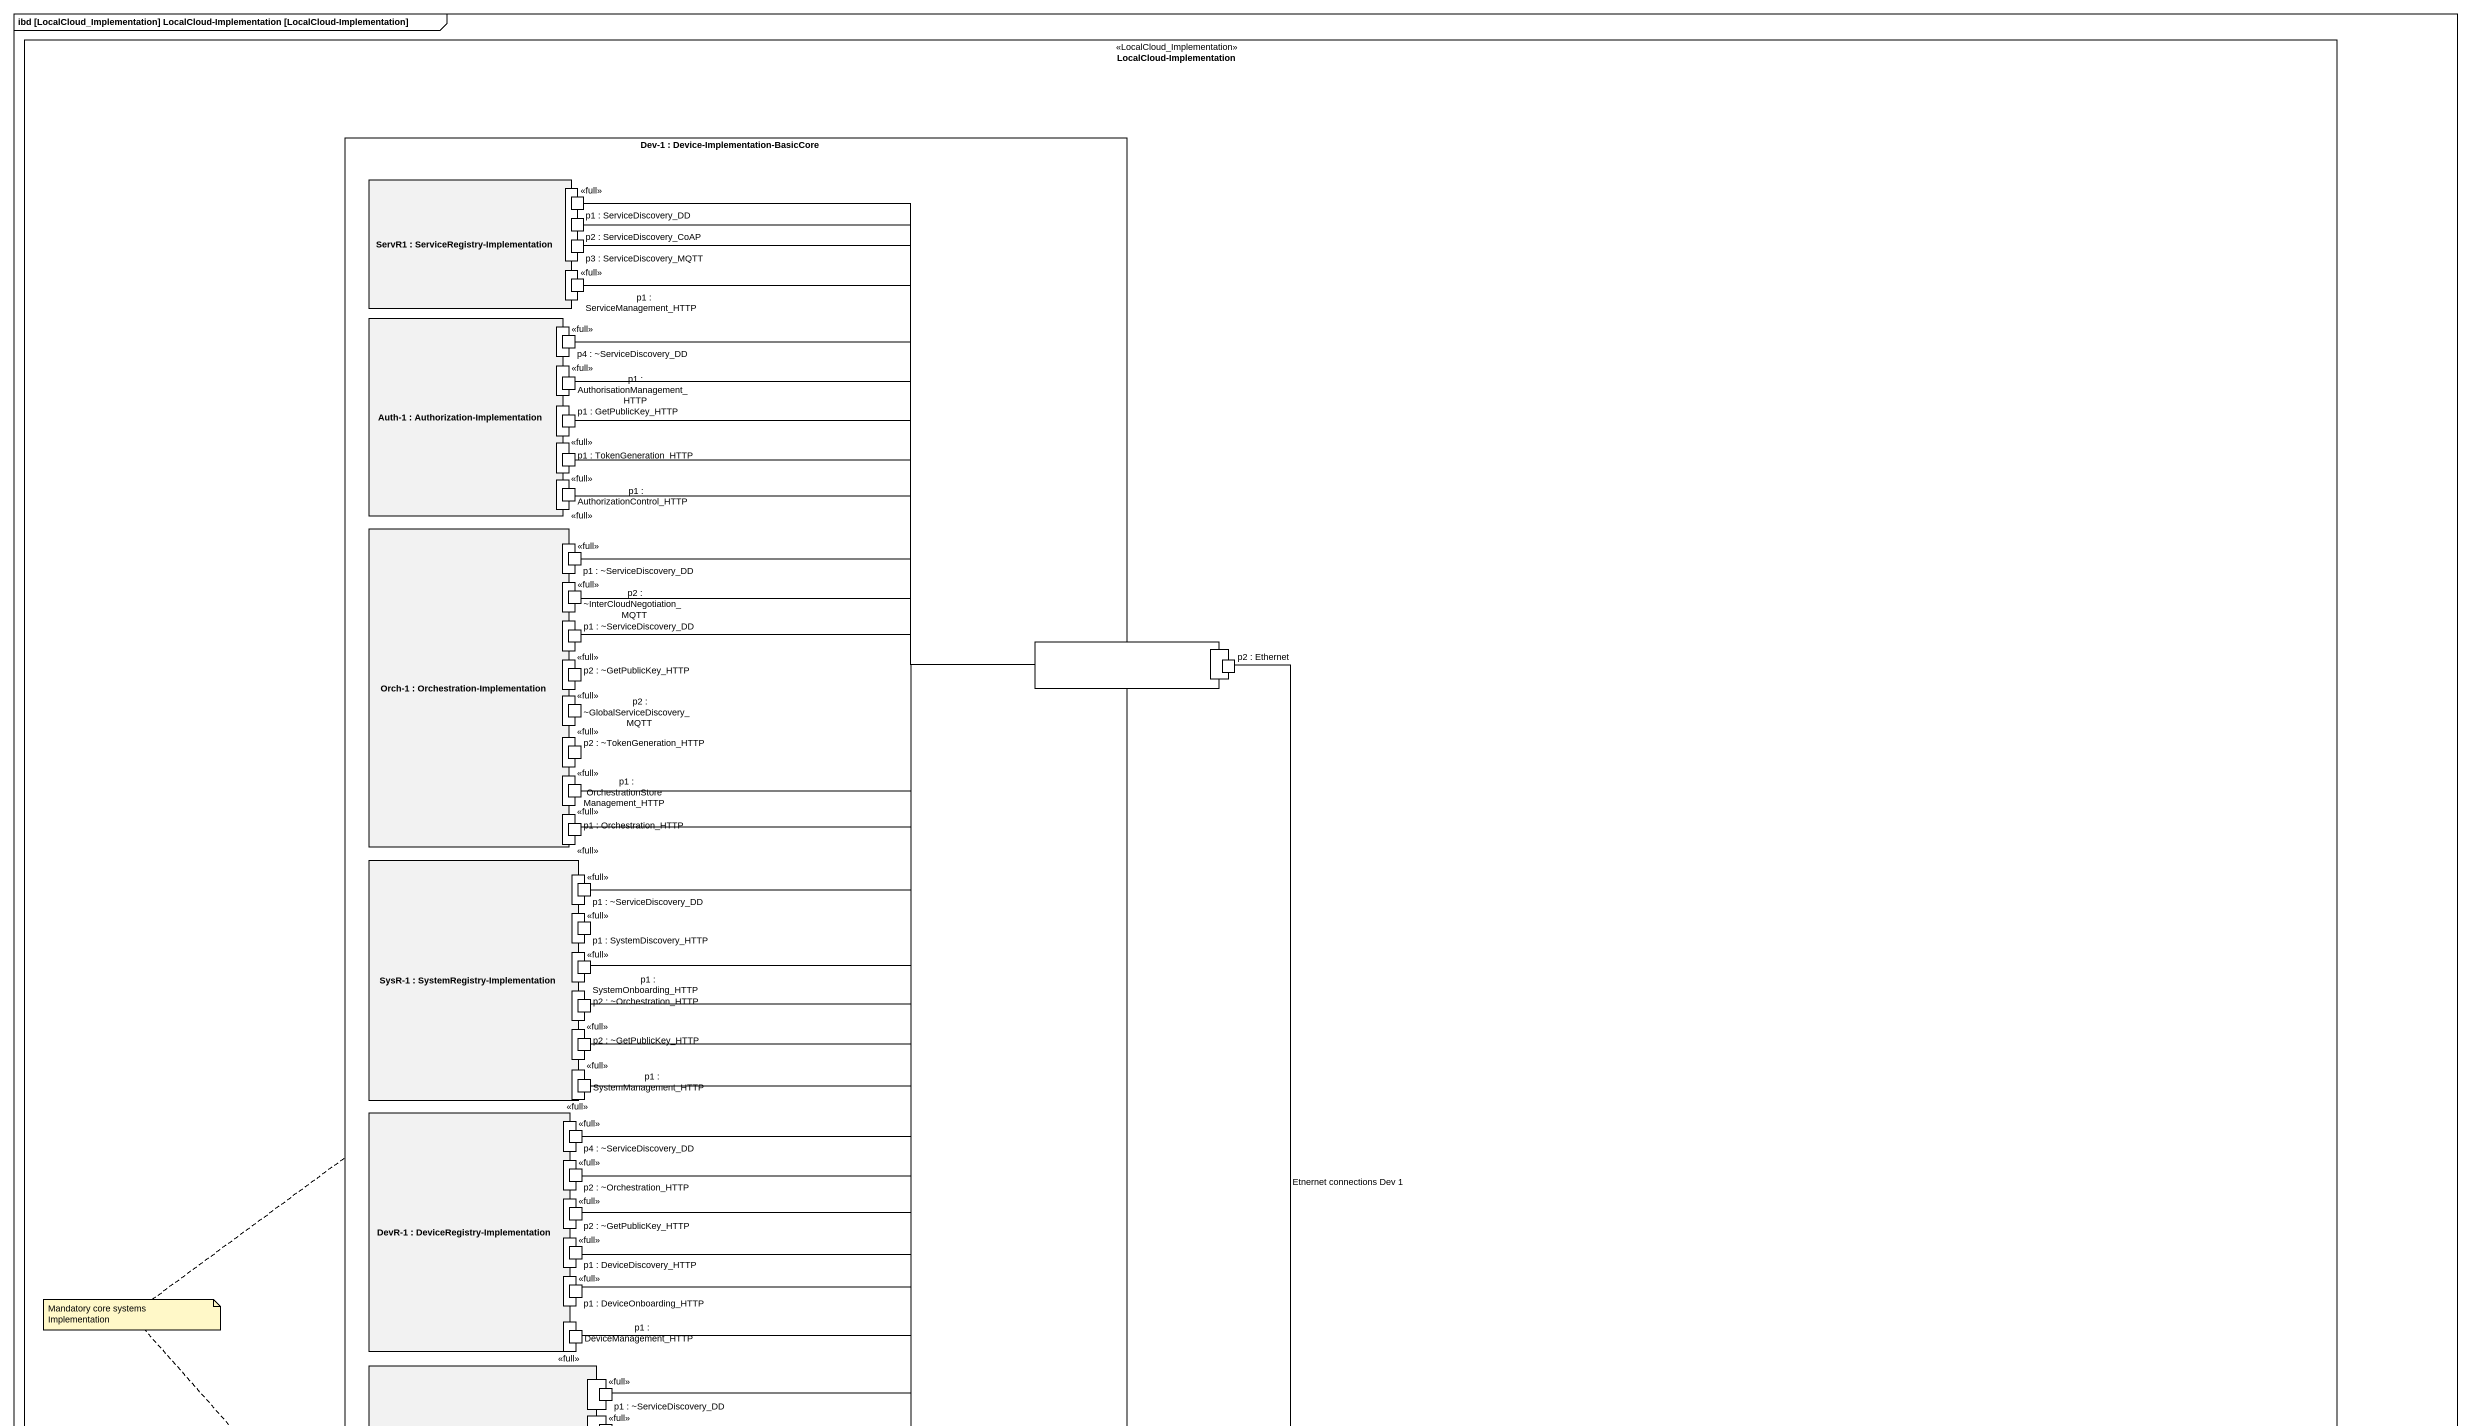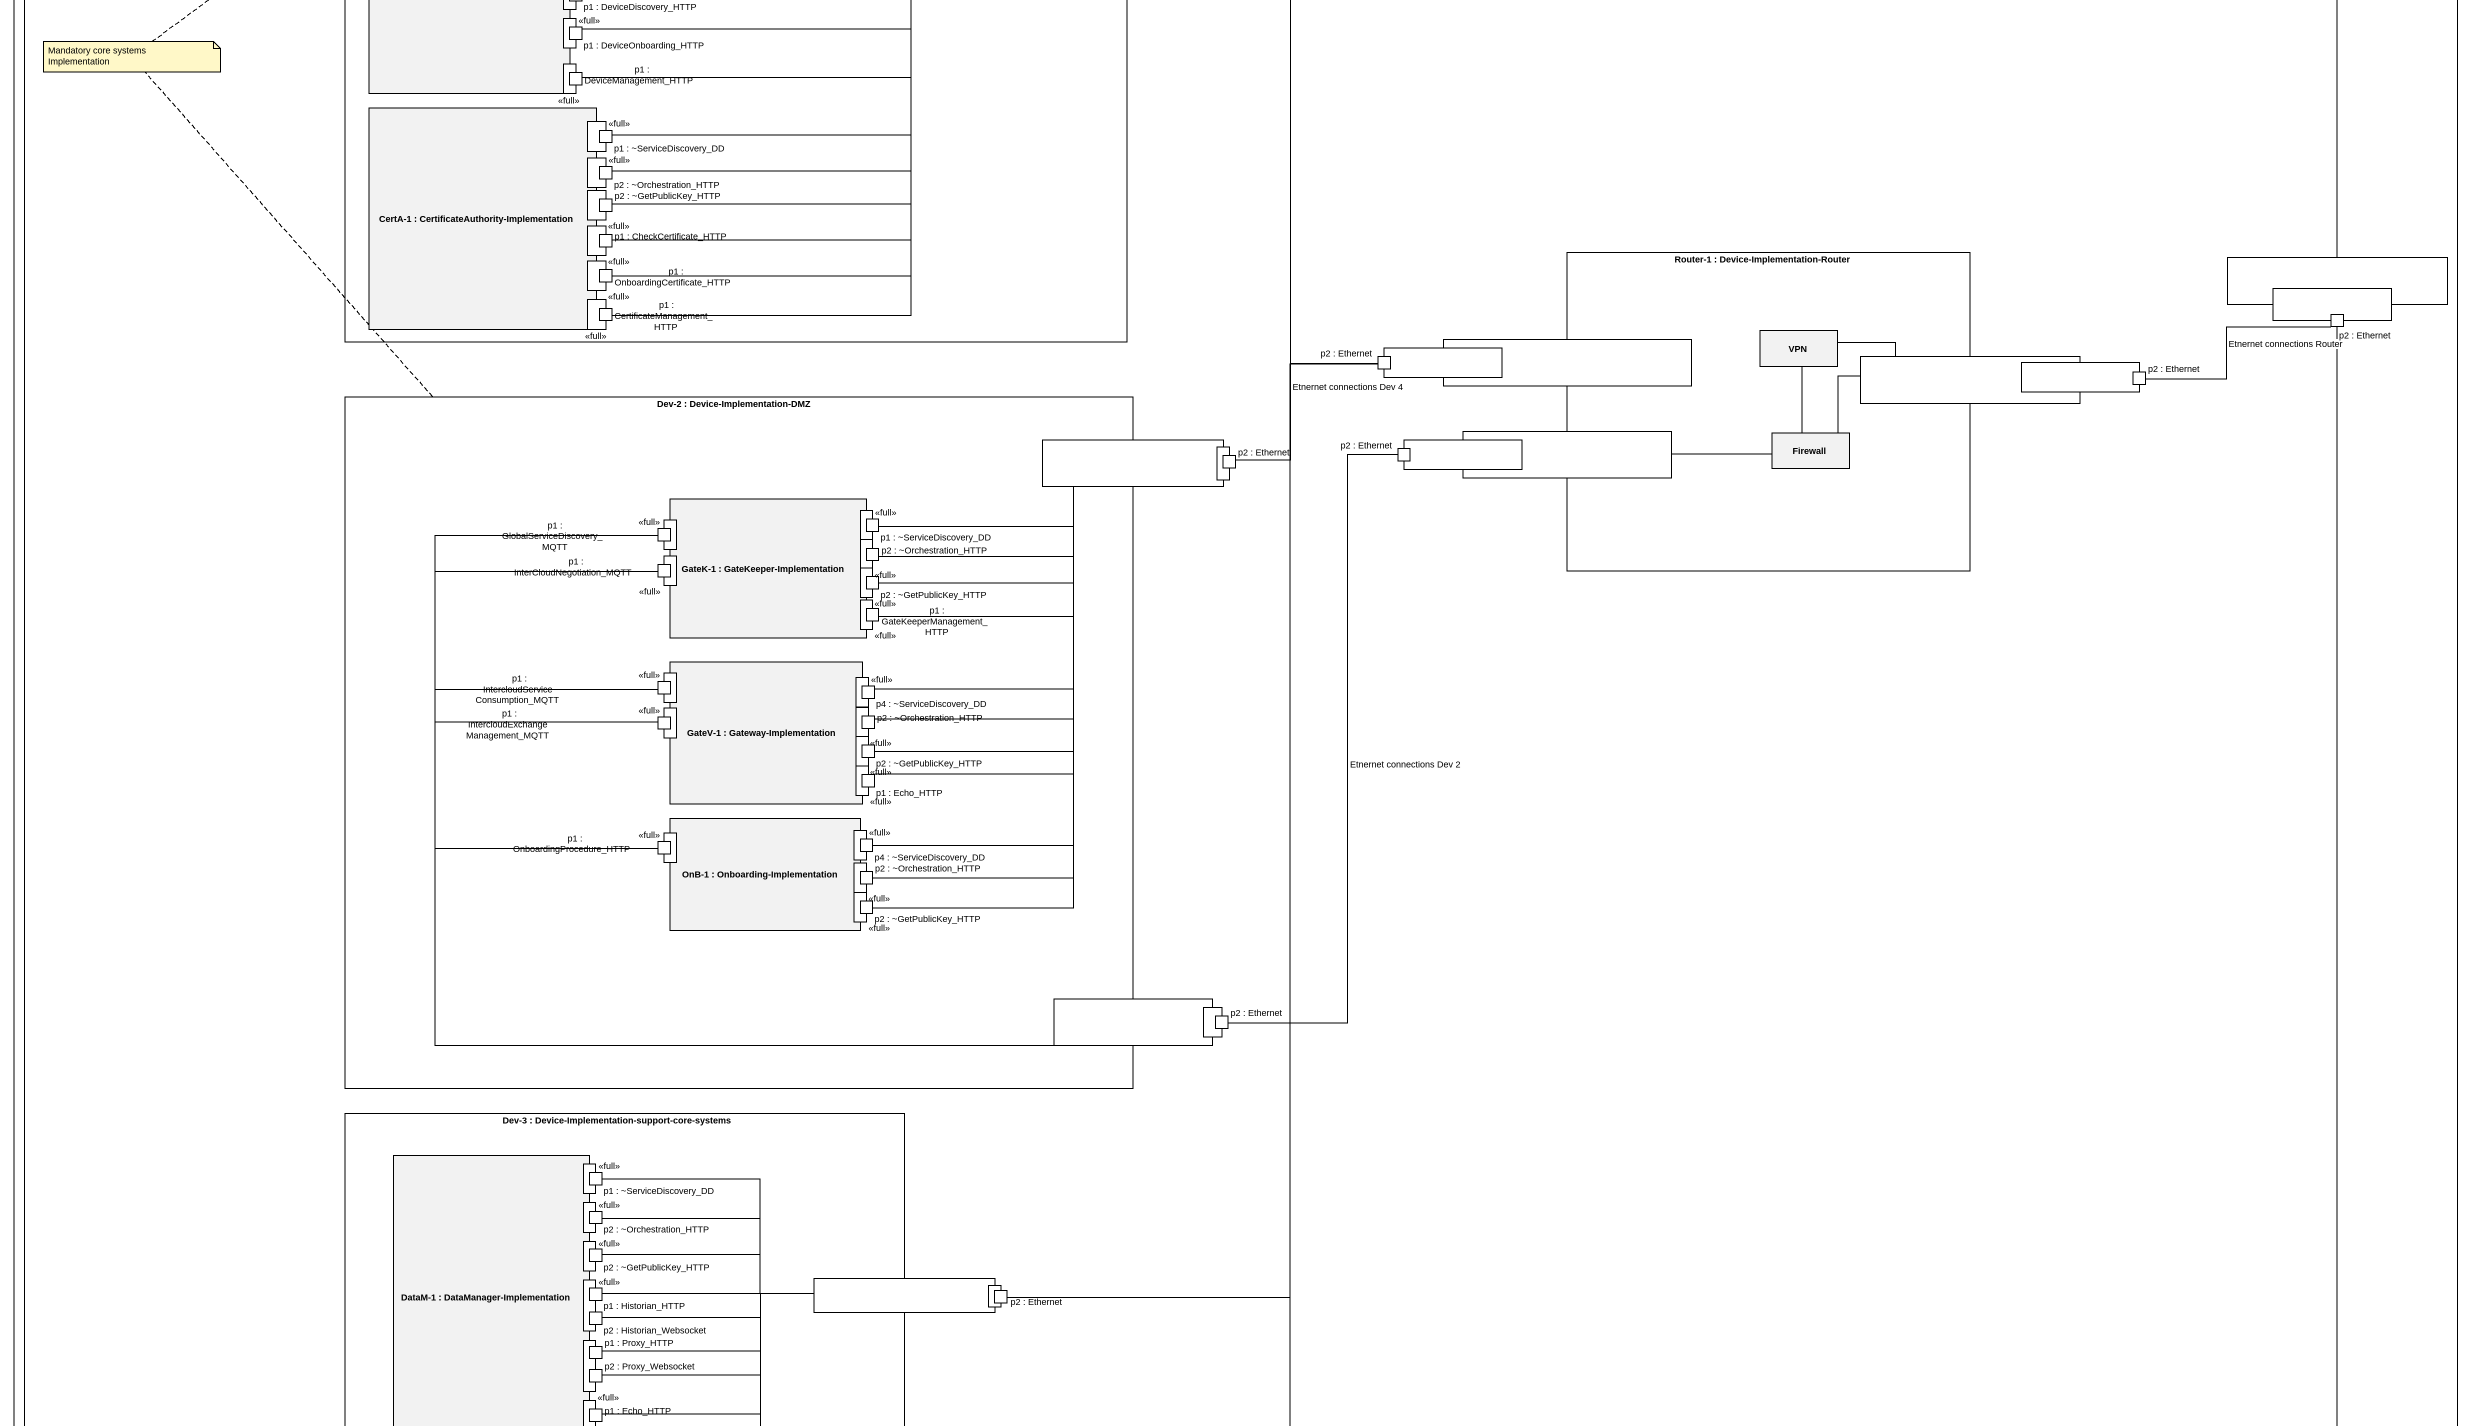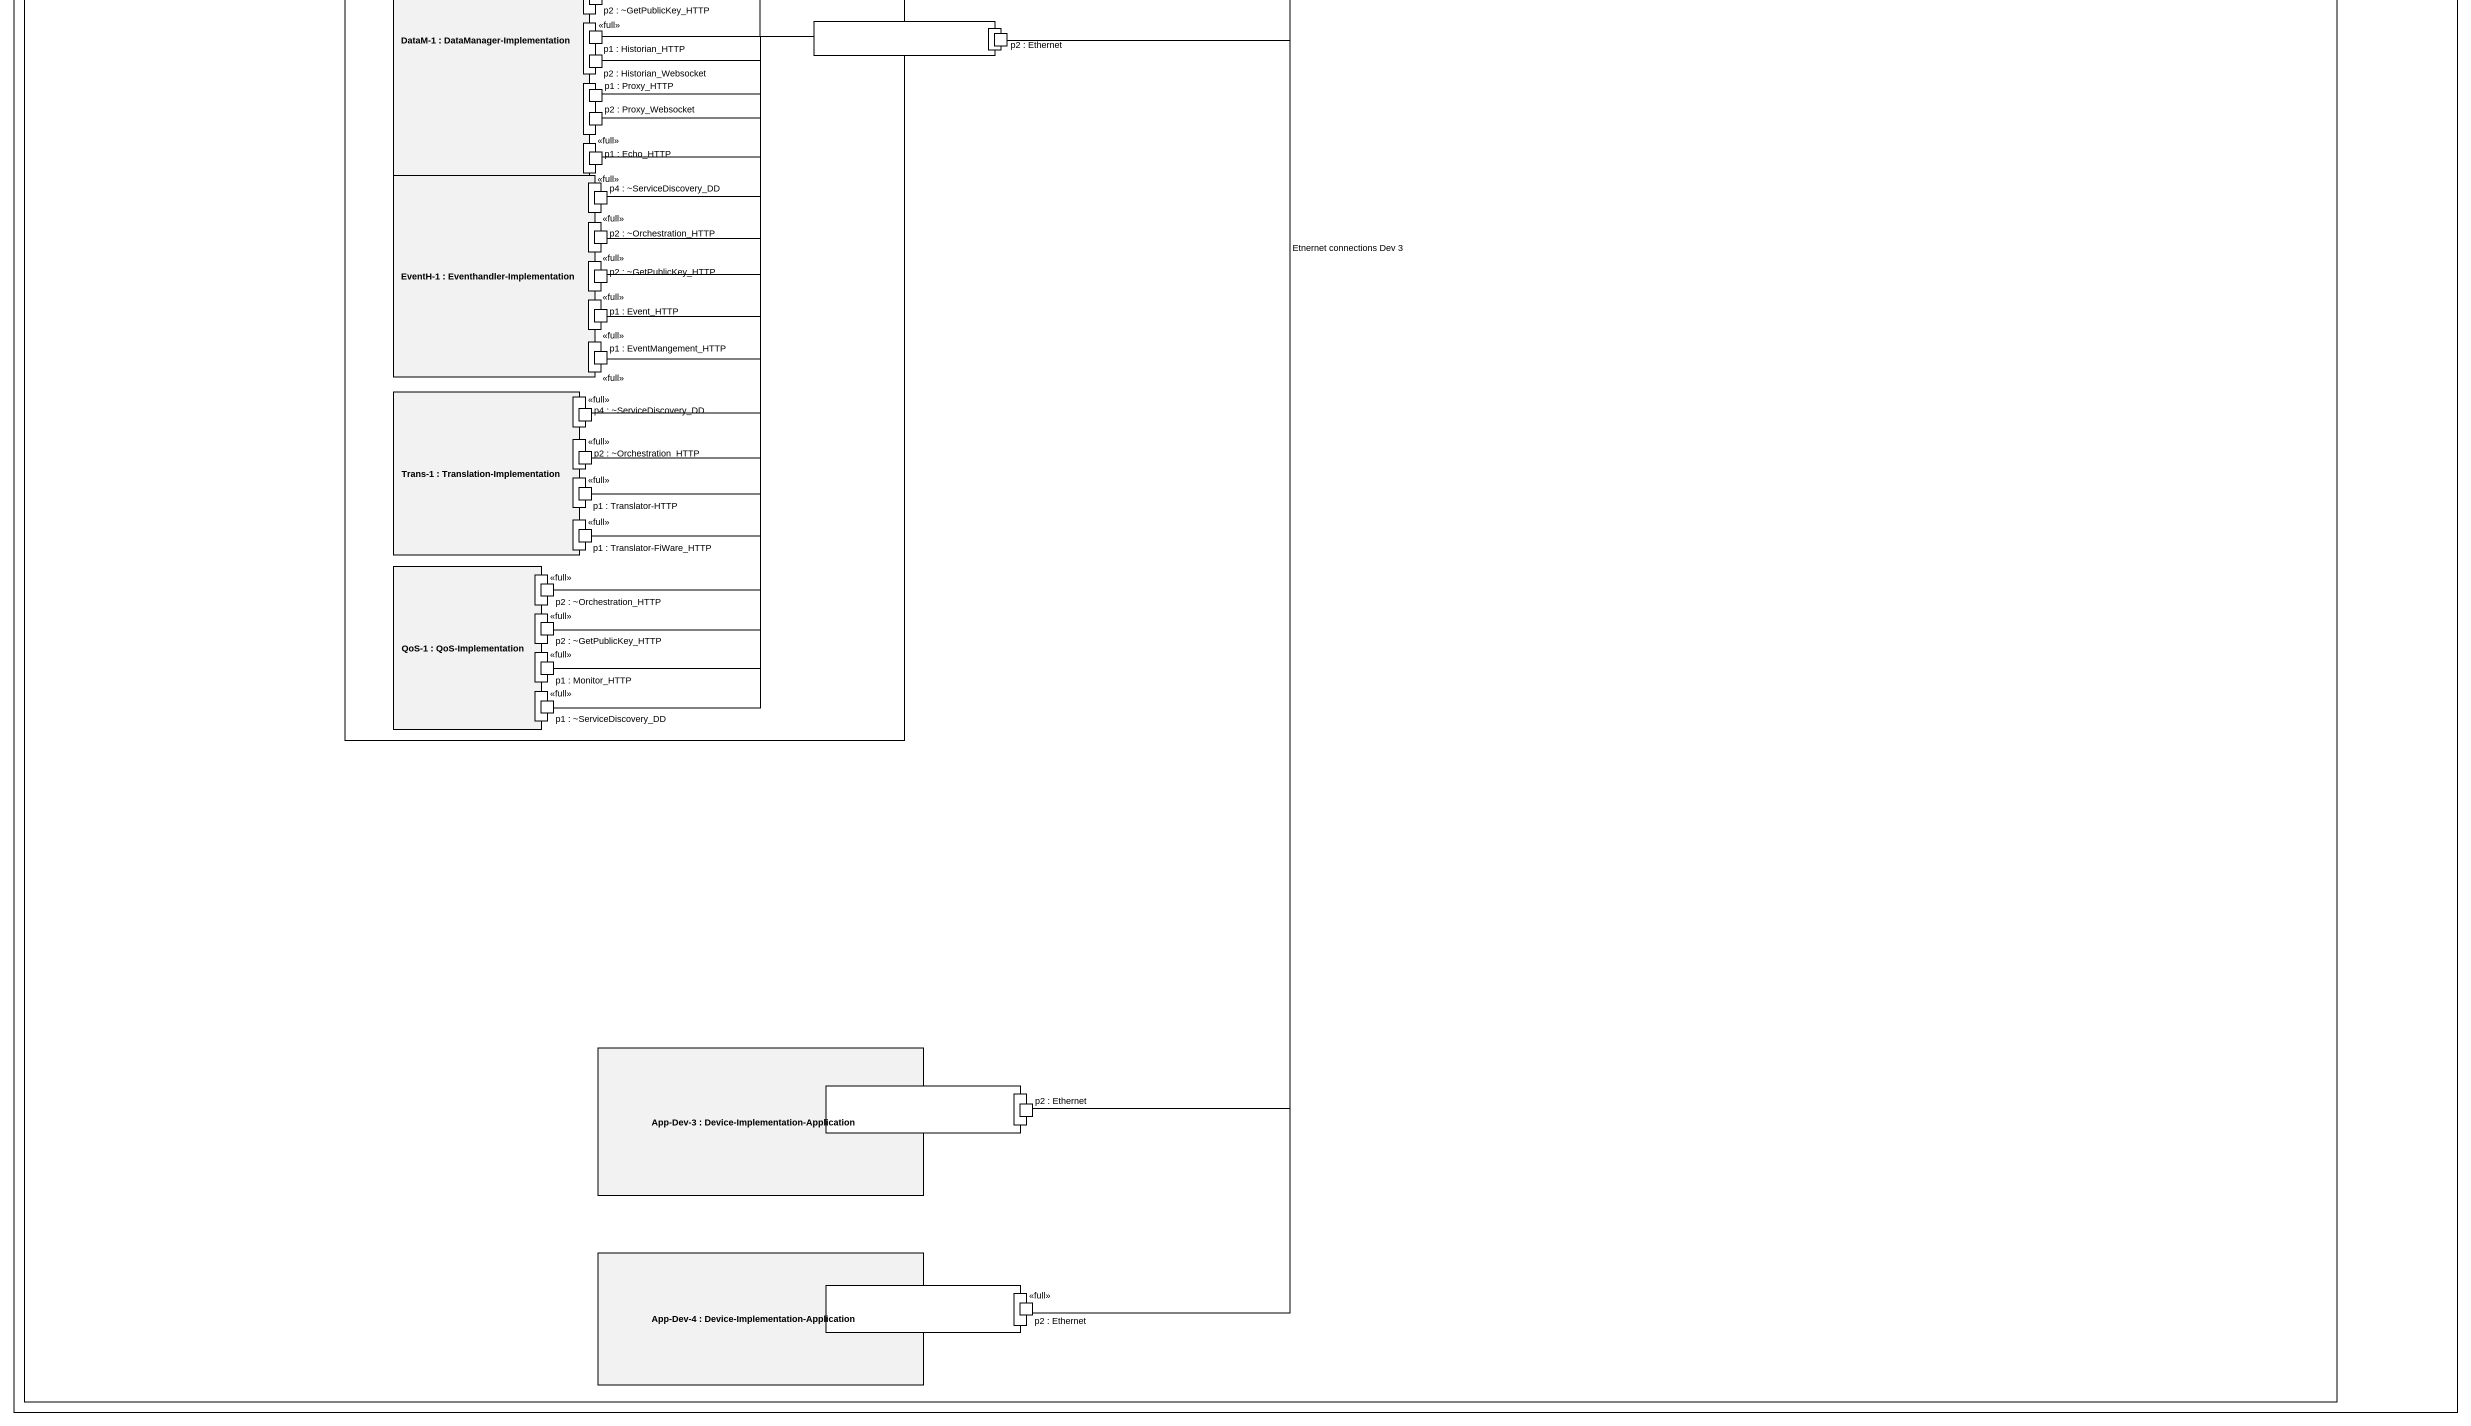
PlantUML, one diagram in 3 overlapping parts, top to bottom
@startuml
mainframe ibd [LocalCloud_Implementation] LocalCloud-Implementation [LocalCloud-Implementation]
rectangle "LocalCloud-Implementation" as LocalCloud_Implementation <<LocalCloud_Implementation>> {
  rectangle "Dev-1 : Device-Implementation-BasicCore" as Dev_1 {
    rectangle "ServR1 : ServiceRegistry-Implementation" as ServR1 {
      port "<<full>>" as full
      port "<<full>>" as full_2
    }
    port "p1 : ServiceDiscovery_DD" as p1_ServiceDiscovery_DD
    port "p2 : ServiceDiscovery_CoAP" as p2_ServiceDiscovery_CoAP
    port "p3 : ServiceDiscovery_MQTT" as p3_ServiceDiscovery_MQTT
    port "p1 : ServiceManagement_HTTP" as p1_ServiceManagement_HTTP
    rectangle "Auth-1 : Authorization-Implementation" as Auth_1 {
      port "<<full>>" as full_3
      port "<<full>>" as full_4
      port "<<full>>" as full_5
      port "<<full>>" as full_6
      port "<<full>>" as full_7
    }
    port "p4 : ~ServiceDiscovery_DD" as p4_ServiceDiscovery_DD
    port "p1 : AuthorisationManagement_HTTP" as p1_AuthorisationManagement
    port "p1 : GetPublicKey_HTTP" as p1_GetPublicKey_HTTP
    port "p1 : TokenGeneration_HTTP" as p1_TokenGeneration_HTTP
    port "p1 : AuthorizationControl_HTTP" as p1_AuthorizationControl_HTTP
    rectangle "Orch-1 : Orchestration-Implementation" as Orch_1 {
      port "<<full>>" as full_8
      port "<<full>>" as full_9
      port "<<full>>" as full_10
      port "<<full>>" as full_11
      port "<<full>>" as full_12
      port "<<full>>" as full_13
      port "<<full>>" as full_14
      port "<<full>>" as full_15
    }
    port "p1 : ~ServiceDiscovery_DD" as p1_ServiceDiscovery_DD_2
    port "p2 : ~InterCloudNegotiation_MQTT" as p2_InterCloudNegotiation
    port "p1 : ~ServiceDiscovery_DD" as p1_ServiceDiscovery_DD_3
    port "p2 : ~GetPublicKey_HTTP" as p2_GetPublicKey_HTTP
    port " " as port1
    port "p2 : ~GlobalServiceDiscovery_MQTT" as p2_GlobalServiceDiscovery
    port "p2 : ~TokenGeneration_HTTP" as p2_TokenGeneration_HTTP
    port "p1 : OrchestrationStoreManagement_HTTP" as p1_OrchestrationStoreManagem
    port "p1 : Orchestration_HTTP" as p1_Orchestration_HTTP
    rectangle "SysR-1 : SystemRegistry-Implementation" as SysR_1 {
      port "<<full>>" as full_16
      port "<<full>>" as full_17
      port "<<full>>" as full_18
      port "<<full>>" as full_19
      port "<<full>>" as full_20
      port "<<full>>" as full_21
    }
    port "p1 : ~ServiceDiscovery_DD" as p1_ServiceDiscovery_DD_4
    port "p1 : SystemDiscovery_HTTP" as p1_SystemDiscovery_HTTP
    port "p1 : SystemOnboarding_HTTP" as p1_SystemOnboarding_HTTP
    port "p2 : ~Orchestration_HTTP" as p2_Orchestration_HTTP
    port "p2 : ~GetPublicKey_HTTP" as p2_GetPublicKey_HTTP_2
    port "p1 : SystemManagement_HTTP" as p1_SystemManagement_HTTP
    rectangle "DevR-1 : DeviceRegistry-Implementation" as DevR_1 {
      port "<<full>>" as full_22
      port "<<full>>" as full_23
      port "<<full>>" as full_24
      port "<<full>>" as full_25
      port "<<full>>" as full_26
      port "<<full>>" as full_27
    }
    port "p4 : ~ServiceDiscovery_DD" as p4_ServiceDiscovery_DD_2
    port "p2 : ~Orchestration_HTTP" as p2_Orchestration_HTTP_2
    port "p2 : ~GetPublicKey_HTTP" as p2_GetPublicKey_HTTP_3
    port "p1 : DeviceDiscovery_HTTP" as p1_DeviceDiscovery_HTTP
    port "p1 : DeviceOnboarding_HTTP" as p1_DeviceOnboarding_HTTP
    port "p1 : DeviceManagement_HTTP" as p1_DeviceManagement_HTTP
    rectangle "CertA-1 : CertificateAuthority-Implementation" as CertA_1 {
      port "<<full>>" as full_28
      port "<<full>>" as full_29
      port "<<full>>" as full_30
      port "<<full>>" as full_31
      port "<<full>>" as full_32
      port "<<full>>" as full_33
    }
    port "p1 : ~ServiceDiscovery_DD" as p1_ServiceDiscovery_DD_5
    port "p2 : ~Orchestration_HTTP" as p2_Orchestration_HTTP_3
    port "p2 : ~GetPublicKey_HTTP" as p2_GetPublicKey_HTTP_4
    port "p1 : CheckCertificate_HTTP" as p1_CheckCertificate_HTTP
    port "p1 : OnboardingCertificate_HTTP" as p1_OnboardingCertificate
    port "p1 : CertificateManagement_HTTP" as p1_CertificateManagement
  }
  port " " as port2
  port "p2 : Ethernet" as p2_Ethernet
  rectangle "Router-1 : Device-Implementation-Router" as Router_1 {
    port " " as port5
    rectangle VPN
    port " " as port7
    port " " as port12
    rectangle Firewall
  }
  port " " as port3
  port " " as port4
  port "p2 : Ethernet" as p2_Ethernet_2
  port "p2 : Ethernet" as p2_Ethernet_3
  port " " as port6
  port " " as port8
  port "p2 : Ethernet" as p2_Ethernet_4
  rectangle "Dev-2 : Device-Implementation-DMZ" as Dev_2 {
    port " " as port9
    rectangle "GateK-1 : GateKeeper-Implementation" as GateK_1 {
      port "<<full>>" as full_34
      port "<<full>>" as full_35
      port "<<full>>" as full_36
      port "<<full>>" as full_37
      port "<<full>>" as full_38
      port "<<full>>" as full_39
    }
    port "p1 : GlobalServiceDiscovery_MQTT" as p1_GlobalServiceDiscovery
    port "p1 : ~ServiceDiscovery_DD" as p1_ServiceDiscovery_DD_6
    port "p1 : InterCloudNegotiation_MQTT" as p1_InterCloudNegotiation
    port "p2 : ~Orchestration_HTTP" as p2_Orchestration_HTTP_4
    port "p2 : ~GetPublicKey_HTTP" as p2_GetPublicKey_HTTP_5
    port "p1 : GateKeeperManagement_HTTP" as p1_GateKeeperManagement_HTTP
    port "p1 : IntercloudServiceConsumption_MQTT" as p1_IntercloudServiceConsumpt
    rectangle "GateV-1 : Gateway-Implementation" as GateV_1 {
      port "<<full>>" as full_40
      port "<<full>>" as full_41
      port "<<full>>" as full_42
      port "<<full>>" as full_43
      port "<<full>>" as full_44
      port "<<full>>" as full_45
    }
    port "p4 : ~ServiceDiscovery_DD" as p4_ServiceDiscovery_DD_3
    port "p1 : IntercloudExchangeManagement_MQTT" as p1_IntercloudExchangeManagem
    port "p2 : ~Orchestration_HTTP" as p2_Orchestration_HTTP_5
    port "p2 : ~GetPublicKey_HTTP" as p2_GetPublicKey_HTTP_6
    port "p1 : Echo_HTTP" as p1_Echo_HTTP
    port "p1 : OnboardingProcedure_HTTP" as p1_OnboardingProcedure_HTTP
    rectangle "OnB-1 : Onboarding-Implementation" as OnB_1 {
      port "<<full>>" as full_46
      port "<<full>>" as full_47
      port "<<full>>" as full_48
      port "<<full>>" as full_49
    }
    port "p4 : ~ServiceDiscovery_DD" as p4_ServiceDiscovery_DD_4
    port "p2 : ~Orchestration_HTTP" as p2_Orchestration_HTTP_6
    port "p2 : ~GetPublicKey_HTTP" as p2_GetPublicKey_HTTP_7
    port " " as port13
  }
  port " " as port10
  port "p2 : Ethernet" as p2_Ethernet_5
  port "p2 : Ethernet" as p2_Ethernet_6
  port " " as port11
  port " " as port14
  port "p2 : Ethernet" as p2_Ethernet_7
  rectangle "Dev-3 : Device-Implementation-support-core-systems" as Dev_3 {
    rectangle "DataM-1 : DataManager-Implementation" as DataM_1 {
      port "<<full>>" as full_50
      port "<<full>>" as full_51
      port "<<full>>" as full_52
      port "<<full>>" as full_53
      port "<<full>>" as full_54
      port "<<full>>" as full_55
    }
    port "p1 : ~ServiceDiscovery_DD" as p1_ServiceDiscovery_DD_7
    port "p2 : ~Orchestration_HTTP" as p2_Orchestration_HTTP_7
    port "p2 : ~GetPublicKey_HTTP" as p2_GetPublicKey_HTTP_8
    port "p1 : Historian_HTTP" as p1_Historian_HTTP
    port "p2 : Historian_Websocket" as p2_Historian_Websocket
    port " " as port15
    port "p1 : Proxy_HTTP" as p1_Proxy_HTTP
    port "p2 : Proxy_Websocket" as p2_Proxy_Websocket
    port "p1 : Echo_HTTP" as p1_Echo_HTTP_2
    rectangle "EventH-1 : Eventhandler-Implementation" as EventH_1 {
      port "<<full>>" as full_56
      port "<<full>>" as full_57
      port "<<full>>" as full_58
      port "<<full>>" as full_59
      port "<<full>>" as full_60
    }
    port "p4 : ~ServiceDiscovery_DD" as p4_ServiceDiscovery_DD_5
    port "p2 : ~Orchestration_HTTP" as p2_Orchestration_HTTP_8
    port "p2 : ~GetPublicKey_HTTP" as p2_GetPublicKey_HTTP_9
    port "p1 : Event_HTTP" as p1_Event_HTTP
    port "p1 : EventMangement_HTTP" as p1_EventMangement_HTTP
    rectangle "Trans-1 : Translation-Implementation" as Trans_1 {
      port "<<full>>" as full_61
      port "<<full>>" as full_62
      port "<<full>>" as full_63
      port "<<full>>" as full_64
    }
    port "p4 : ~ServiceDiscovery_DD" as p4_ServiceDiscovery_DD_6
    port "p2 : ~Orchestration_HTTP" as p2_Orchestration_HTTP_9
    port "p1 : Translator-HTTP" as p1_Translator_HTTP
    port "p1 : Translator-FiWare_HTTP" as p1_Translator_FiWare_HTTP
    rectangle "QoS-1 : QoS-Implementation" as QoS_1 {
      port "<<full>>" as full_65
      port "<<full>>" as full_66
      port "<<full>>" as full_67
      port "<<full>>" as full_68
    }
    port "p2 : ~Orchestration_HTTP" as p2_Orchestration_HTTP_10
    port "p2 : ~GetPublicKey_HTTP" as p2_GetPublicKey_HTTP_10
    port "p1 : Monitor_HTTP" as p1_Monitor_HTTP
    port "p1 : ~ServiceDiscovery_DD" as p1_ServiceDiscovery_DD_8
  }
  port " " as port16
  port "p2 : Ethernet" as p2_Ethernet_8
  rectangle "App-Dev-3 : Device-Implementation-Application" as App_Dev_3 {
    port " " as port17
  }
  port " " as port18
  port "p2 : Ethernet" as p2_Ethernet_9
  rectangle "App-Dev-4 : Device-Implementation-Application" as App_Dev_4 {
    port " " as port19
  }
  port "<<full>>" as full_69
  port "p2 : Ethernet" as p2_Ethernet_10
}
port1 -up- p1_ServiceDiscovery_DD
port1 -up- p2_ServiceDiscovery_CoAP
port1 -up- p3_ServiceDiscovery_MQTT
port1 -up- p1_ServiceManagement_HTTP
port1 -left- p4_ServiceDiscovery_DD
port1 -left- p1_AuthorisationManagement
port1 -left- p1_GetPublicKey_HTTP
port1 -left- p1_TokenGeneration_HTTP
port1 -left- p1_AuthorizationControl_HTTP
port1 -left- p1_ServiceDiscovery_DD_2
port1 -left- p2_InterCloudNegotiation
port1 -left- p1_ServiceDiscovery_DD_3
port1 -left- p1_OrchestrationStoreManagem
port1 -left- p1_Orchestration_HTTP
port1 -left- p1_ServiceDiscovery_DD_4
port1 -left- p1_SystemOnboarding_HTTP
port1 -- p2_Orchestration_HTTP
port1 -- p2_GetPublicKey_HTTP_2
port1 -- p1_SystemManagement_HTTP
port1 -- p4_ServiceDiscovery_DD_2
port1 -- p2_Orchestration_HTTP_2
port1 -- p2_GetPublicKey_HTTP_3
port1 -- p1_DeviceDiscovery_HTTP
port1 -- p1_DeviceOnboarding_HTTP
port1 -- p1_DeviceManagement_HTTP
port1 -- p1_ServiceDiscovery_DD_5
port1 -- p2_Orchestration_HTTP_3
port1 -- p2_GetPublicKey_HTTP_4
port1 -- p1_CheckCertificate_HTTP
port1 -- p1_OnboardingCertificate
port1 -- p1_CertificateManagement
p2_Ethernet -- p2_Ethernet_5 : Etnernet connections Dev 1
VPN -right- port7
VPN -- Firewall
p2_Ethernet_3 -- p2_Ethernet_5 : Etnernet connections Dev 4
port7 -left- Firewall
p2_Ethernet_4 -right- p2_Ethernet_2 : Etnernet connections Router
port9 -left- p1_ServiceDiscovery_DD_6
port9 -left- p2_Orchestration_HTTP_4
port9 -left- p2_GetPublicKey_HTTP_5
port9 -left- p1_GateKeeperManagement_HTTP
port9 -- p4_ServiceDiscovery_DD_3
port9 -- p2_Orchestration_HTTP_5
port9 -- p2_GetPublicKey_HTTP_6
port9 -- p1_Echo_HTTP
port9 -- p4_ServiceDiscovery_DD_4
port9 -- p2_Orchestration_HTTP_6
port9 -- p2_GetPublicKey_HTTP_7
Firewall -left- port12
port13 -up- p1_GlobalServiceDiscovery
port13 -up- p1_InterCloudNegotiation
port13 -up- p1_IntercloudServiceConsumpt
port13 -up- p1_IntercloudExchangeManagem
port13 -left- p1_OnboardingProcedure_HTTP
p2_Ethernet_7 -up- p2_Ethernet_6 : Etnernet connections Dev 2
port15 -left- p1_ServiceDiscovery_DD_7
port15 -left- p2_Orchestration_HTTP_7
port15 -left- p2_GetPublicKey_HTTP_8
port15 -left- p1_Historian_HTTP
port15 -left- p2_Historian_Websocket
port15 -left- p1_Proxy_HTTP
port15 -left- p2_Proxy_Websocket
port15 -left- p1_Echo_HTTP_2
port15 -left- p4_ServiceDiscovery_DD_5
port15 -- p2_Orchestration_HTTP_8
port15 -- p2_GetPublicKey_HTTP_9
port15 -- p1_Event_HTTP
port15 -- p1_EventMangement_HTTP
port15 -- p4_ServiceDiscovery_DD_6
port15 -- p2_Orchestration_HTTP_9
port15 -- p1_Translator_HTTP
port15 -- p1_Translator_FiWare_HTTP
port15 -- p2_Orchestration_HTTP_10
port15 -- p2_GetPublicKey_HTTP_10
port15 -- p1_Monitor_HTTP
port15 -- p1_ServiceDiscovery_DD_8
port16 -up- p2_Ethernet_3
p2_Ethernet_9 -up- p2_Ethernet_5 : Etnernet connections Dev 3
p2_Ethernet_10 -up- p2_Ethernet_3
note as N1
  Mandatory core systems Implementation
end note
N1 .. Dev_1
N1 .. Dev_2
@enduml
